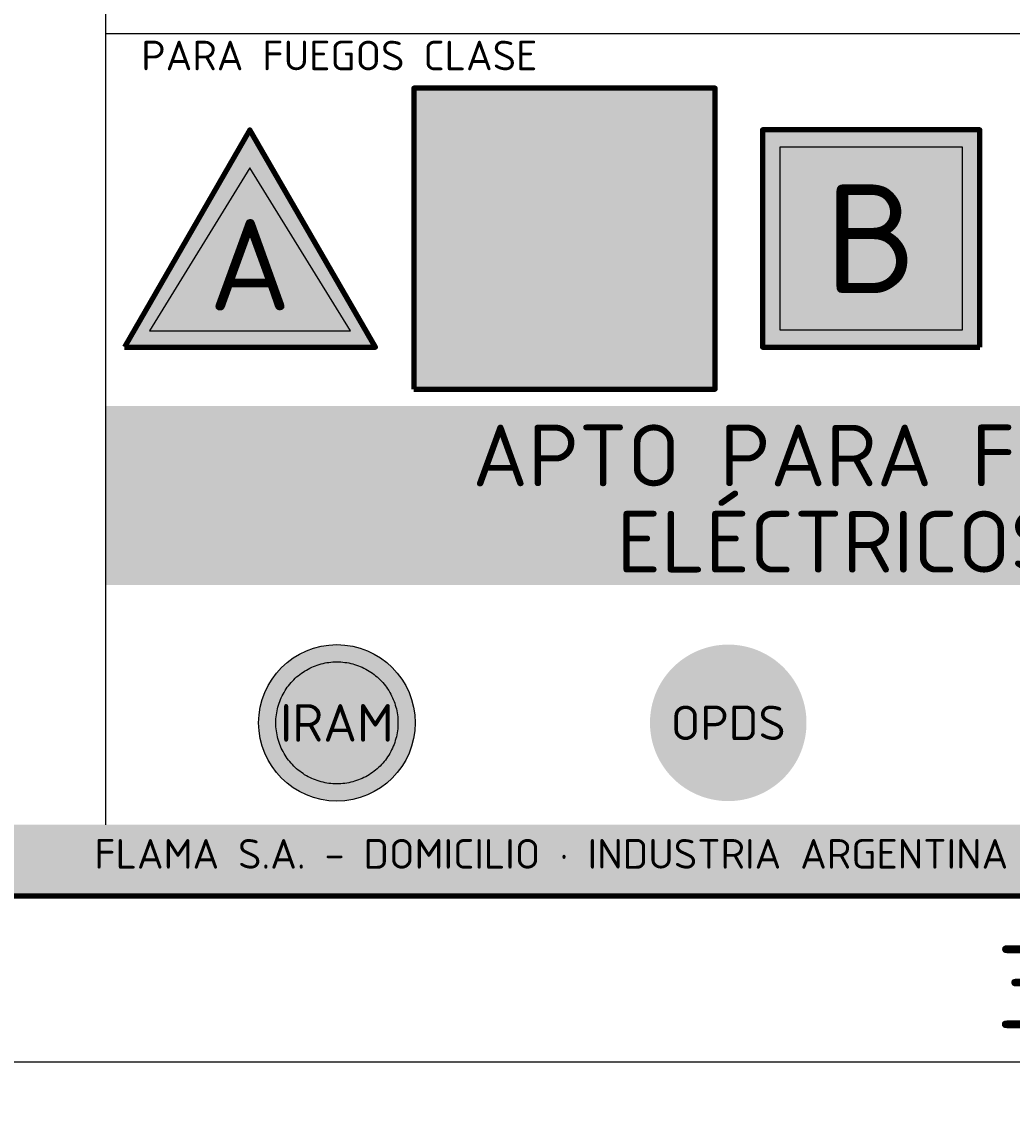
# Model space of a CAD drawing. Header units: millimetres. Extents: x 0 to 2208, y 0 to 420.
# Drawn here: x 1741.7 to 1783.47, y 233.59 to 279.47 of the extents above; entities that cross this region are included whole.
import ezdxf
from ezdxf.enums import TextEntityAlignment as Align

# ---------------------------------------------------------------- set-up
doc = ezdxf.new("R2010")
doc.units = ezdxf.units.MM
for name, color, linetype, lineweight in [('01-VISIBLE', 7, 'CONTINUOUS', 70), ('04-COTA', 3, 'CONTINUOUS', 18), ('08-FINA', 5, 'CONTINUOUS', 18), ('13-GRAFICA', 30, 'CONTINUOUS', 18)]:
    doc.layers.add(name, color=color, linetype=linetype, lineweight=lineweight)
doc.styles.add('ISO3098', font='isocpeur.ttf')
doc.dimstyles.new('FLAMA-IRAM', dxfattribs={"dimtxt": 3.5, "dimasz": 3.5, "dimexe": 2, "dimexo": 1.5, "dimgap": 1, "dimtad": 1, "dimdec": 1, "dimtxsty": 'ISO3098', "dimblk": 'IRAM_FLECHA', "dimblk1": 'IRAM_FLECHA', "dimblk2": 'IRAM_FLECHA', "dimcen": 2.5, "dimclrd": 256, "dimclre": 256, "dimclrt": 256, "dimazin": 3, "dimtfac": 1, "dimtmove": 0, "dimatfit": 3, "dimlwd": 18, "dimlwe": 18})

# ---------------------------------------------------------------- blocks, each defined once
blk = doc.blocks.new('IRAM_FLECHA')
blk.add_solid([(0, 0), (-1, 0.125), (-1, -0.125)])

msp = doc.modelspace()

# ---------------------------------------------------------------- hatches: boundary and pattern name
at = {"layer": '13-GRAFICA', "true_color": 0x005eaa}
h = msp.add_hatch(color=7, dxfattribs=at)
h.dxf.hatch_style = 1
h.paths.add_polyline_path([(1770.936, 263.971), (1770.936, 276.668), (1758.239, 276.668), (1758.239, 263.971)])
at = {"layer": '13-GRAFICA', "true_color": 0xffffff}
h = msp.add_hatch(color=7, dxfattribs=at)
h.dxf.hatch_style = 1
h.paths.add_polyline_path([(1759.887, 270.693), (1759.874, 270.696), (1759.861, 270.701), (1759.848, 270.707), (1759.836, 270.715), (1759.825, 270.723), (1759.815, 270.733), (1759.806, 270.744), (1759.798, 270.755), (1759.792, 270.767), (1759.786, 270.78), (1759.421, 271.786), (1759.416, 271.799), (1759.414, 271.813), (1759.412, 271.827), (1759.412, 271.84), (1759.414, 271.854), (1759.417, 271.868), (1759.421, 271.881), (1759.427, 271.894), (1759.884, 272.808), (1759.89, 272.82), (1759.898, 272.831), (1759.907, 272.841), (1759.916, 272.85), (1759.927, 272.859), (1759.938, 272.866), (1759.95, 272.872), (1759.963, 272.877), (1759.976, 272.88), (1759.989, 272.883), (1760.002, 272.884), (1760.015, 272.884), (1760.029, 272.882), (1760.042, 272.879), (1760.055, 272.875), (1760.067, 272.87), (1760.079, 272.863), (1760.09, 272.856), (1760.1, 272.847), (1760.109, 272.838), (1760.118, 272.827), (1760.125, 272.816), (1760.275, 272.558), (1760.559, 273.694), (1760.563, 273.707), (1760.568, 273.72), (1760.575, 273.732), (1760.582, 273.743), (1760.591, 273.753), (1760.6, 273.763), (1760.611, 273.771), (1760.622, 273.779), (1760.634, 273.785), (1760.647, 273.79), (1760.66, 273.794), (1760.673, 273.797), (1760.686, 273.798), (1760.7, 273.798), (1760.713, 273.796), (1760.727, 273.794), (1760.739, 273.79), (1760.752, 273.784), (1760.764, 273.778), (1760.775, 273.77), (1760.785, 273.762), (1760.795, 273.752), (1760.803, 273.741), (1761.188, 273.208), (1761.424, 275.413), (1761.426, 275.426), (1761.43, 275.439), (1761.435, 275.452), (1761.441, 275.464), (1761.448, 275.476), (1761.456, 275.487), (1761.466, 275.497), (1761.476, 275.506), (1761.487, 275.514), (1761.499, 275.52), (1761.511, 275.526), (1761.524, 275.53), (1761.538, 275.533), (1761.551, 275.535), (1761.565, 275.535), (1761.579, 275.534), (1761.592, 275.531), (1761.605, 275.528), (1761.618, 275.522), (1761.63, 275.516), (1761.642, 275.509), (1761.652, 275.5), (1761.662, 275.49), (1761.671, 275.48), (1761.678, 275.468), (1761.685, 275.456), (1761.69, 275.444), (1761.694, 275.43), (1762.117, 273.698), (1762.357, 274.097), (1762.365, 274.108), (1762.373, 274.119), (1762.383, 274.128), (1762.393, 274.137), (1762.404, 274.144), (1762.416, 274.151), (1762.429, 274.156), (1762.441, 274.16), (1762.455, 274.162), (1762.468, 274.164), (1762.482, 274.164), (1762.495, 274.162), (1762.508, 274.16), (1762.521, 274.156), (1762.533, 274.151), (1762.545, 274.144), (1762.556, 274.137), (1762.567, 274.128), (1762.576, 274.119), (1762.585, 274.108), (1762.592, 274.097), (1762.599, 274.085), (1762.604, 274.073), (1762.608, 274.06), (1763.065, 272.232), (1763.067, 272.22), (1763.069, 272.208), (1763.069, 272.195), (1763.068, 272.183), (1763.066, 272.171), (1762.792, 270.8), (1762.789, 270.787), (1762.784, 270.774), (1762.778, 270.762), (1762.772, 270.751), (1762.764, 270.74), (1762.754, 270.73), (1762.745, 270.721), (1762.734, 270.713), (1762.722, 270.706), (1762.71, 270.7), (1762.697, 270.696), (1762.684, 270.693), (1762.671, 270.691), (1762.658, 270.69), (1759.915, 270.69), (1759.901, 270.691)])
at = {"layer": '13-GRAFICA', "true_color": 0x009146}
h = msp.add_hatch(color=7, dxfattribs=at)
h.dxf.hatch_style = 1
h.paths.add_polyline_path([(1746.026, 265.734), (1756.614, 265.734), (1751.32, 274.904)])
at = {"layer": '13-GRAFICA', "true_color": 0xc81e2d}
h = msp.add_hatch(color=7, dxfattribs=at)
h.dxf.hatch_style = 1
h.paths.add_polyline_path([(1782.106, 265.734), (1782.106, 274.904), (1772.936, 274.904), (1772.936, 265.734)])
at = {"layer": '13-GRAFICA', "true_color": 0xffffff}
h = msp.add_hatch(color=7, dxfattribs=at)
h.dxf.hatch_style = 1
h.paths.add_polyline_path([(1767.096, 270.855), (1767.476, 274.406), (1767.479, 274.427), (1767.485, 274.449), (1767.493, 274.469), (1767.502, 274.489), (1767.514, 274.508), (1767.528, 274.525), (1767.543, 274.541), (1767.559, 274.556), (1767.577, 274.569), (1767.596, 274.58), (1767.617, 274.588), (1767.638, 274.595), (1767.659, 274.6), (1767.666, 274.601), (1767.666, 266.797), (1766.842, 266.797), (1766.842, 271.206)])
h = msp.add_hatch(color=7, dxfattribs=at)
h.dxf.hatch_style = 1
h.paths.add_polyline_path([(1767.681, 274.603), (1767.703, 274.603), (1767.725, 274.601), (1767.747, 274.597), (1767.768, 274.591), (1767.788, 274.583), (1767.808, 274.572), (1767.826, 274.56), (1767.843, 274.546), (1767.859, 274.531), (1767.873, 274.514), (1767.885, 274.496), (1767.896, 274.476), (1767.904, 274.456), (1767.91, 274.435), (1768.593, 271.643), (1768.979, 272.287), (1768.991, 272.305), (1769.005, 272.321), (1769.02, 272.337), (1769.037, 272.35), (1769.055, 272.362), (1769.074, 272.373), (1769.094, 272.381), (1769.115, 272.387), (1769.136, 272.391), (1769.158, 272.394), (1769.179, 272.394), (1769.201, 272.391), (1769.222, 272.387), (1769.243, 272.381), (1769.263, 272.373), (1769.282, 272.362), (1769.3, 272.35), (1769.317, 272.337), (1769.332, 272.321), (1769.346, 272.304), (1769.358, 272.286), (1769.368, 272.267), (1769.377, 272.247), (1769.383, 272.226), (1770.119, 269.281), (1770.123, 269.262), (1770.125, 269.242), (1770.126, 269.223), (1770.125, 269.203), (1770.122, 269.184), (1769.719, 267.171), (1769.947, 266.47), (1768.897, 266.129), (1769.947, 265.788), (1769.633, 264.822), (1767.666, 265.461), (1767.666, 266.797), (1767.666, 274.601)])
h = msp.add_hatch(color=7, dxfattribs=at)
h.dxf.hatch_style = 1
h.paths.add_polyline_path([(1764.875, 264.822), (1764.561, 265.788), (1765.61, 266.129), (1764.561, 266.47), (1764.772, 267.12), (1764.248, 268.563), (1764.241, 268.584), (1764.237, 268.606), (1764.235, 268.628), (1764.235, 268.651), (1764.237, 268.673), (1764.242, 268.695), (1764.249, 268.716), (1764.258, 268.737), (1764.994, 270.21), (1765.005, 270.229), (1765.017, 270.246), (1765.031, 270.263), (1765.047, 270.278), (1765.064, 270.291), (1765.082, 270.303), (1765.101, 270.312), (1765.121, 270.32), (1765.142, 270.326), (1765.163, 270.33), (1765.185, 270.332), (1765.206, 270.331), (1765.228, 270.329), (1765.249, 270.324), (1765.269, 270.318), (1765.289, 270.309), (1765.308, 270.299), (1765.326, 270.287), (1765.342, 270.273), (1765.357, 270.257), (1765.371, 270.24), (1765.383, 270.222), (1765.625, 269.807), (1766.082, 271.637), (1766.089, 271.658), (1766.097, 271.678), (1766.107, 271.698), (1766.119, 271.716), (1766.133, 271.733), (1766.149, 271.748), (1766.166, 271.762), (1766.184, 271.774), (1766.203, 271.784), (1766.223, 271.792), (1766.244, 271.798), (1766.265, 271.802), (1766.287, 271.804), (1766.309, 271.804), (1766.331, 271.802), (1766.352, 271.798), (1766.373, 271.791), (1766.393, 271.783), (1766.412, 271.772), (1766.43, 271.76), (1766.447, 271.746), (1766.462, 271.73), (1766.476, 271.713), (1766.842, 271.206), (1766.842, 266.797), (1766.842, 265.461)])
h = msp.add_hatch(color=7, dxfattribs=at)
h.dxf.hatch_style = 1
h.paths.add_polyline_path([(1763.699, 270.573), (1763.064, 265.748), (1759.509, 265.748), (1758.874, 270.573)])
h = msp.add_hatch(color=7, dxfattribs=at)
h.dxf.hatch_style = 1
h.paths.add_polyline_path([(1766.842, 265.461), (1766.842, 266.797), (1767.254, 266.663), (1767.666, 266.797), (1767.666, 265.461), (1767.254, 265.595)])
at = {"layer": '13-GRAFICA', "true_color": 0x005eaa}
h = msp.add_hatch(color=7, dxfattribs=at)
h.dxf.hatch_style = 1
h.paths.add_polyline_path([(1830.765, 255.711), (1830.765, 263.251), (1745.235, 263.251), (1745.235, 255.711)])
h = msp.add_hatch(color=7, dxfattribs=at)
h.dxf.hatch_style = 1
h.paths.add_polyline_path([(1758.289, 249.89), (1758.287, 249.781), (1758.282, 249.674), (1758.273, 249.566), (1758.261, 249.459), (1758.245, 249.352), (1758.226, 249.245), (1758.203, 249.14), (1758.177, 249.035), (1758.147, 248.931), (1758.114, 248.828), (1758.078, 248.727), (1758.038, 248.626), (1757.995, 248.527), (1757.949, 248.429), (1757.899, 248.333), (1757.847, 248.239), (1757.791, 248.146), (1757.733, 248.055), (1757.671, 247.967), (1757.607, 247.88), (1757.54, 247.795), (1757.47, 247.713), (1757.397, 247.633), (1757.322, 247.555), (1757.245, 247.48), (1757.165, 247.408), (1757.082, 247.338), (1756.998, 247.27), (1756.911, 247.206), (1756.822, 247.145), (1756.731, 247.086), (1756.639, 247.031), (1756.544, 246.978), (1756.448, 246.929), (1756.35, 246.883), (1756.251, 246.84), (1756.151, 246.8), (1756.049, 246.763), (1755.946, 246.73), (1755.842, 246.701), (1755.738, 246.675), (1755.632, 246.652), (1755.526, 246.632), (1755.419, 246.617), (1755.312, 246.604), (1755.204, 246.595), (1755.096, 246.59), (1754.988, 246.588), (1754.88, 246.59), (1754.772, 246.595), (1754.664, 246.604), (1754.557, 246.617), (1754.45, 246.632), (1754.344, 246.652), (1754.238, 246.675), (1754.134, 246.701), (1754.03, 246.73), (1753.927, 246.763), (1753.825, 246.8), (1753.725, 246.84), (1753.626, 246.883), (1753.528, 246.929), (1753.432, 246.978), (1753.337, 247.031), (1753.245, 247.086), (1753.154, 247.145), (1753.065, 247.206), (1752.978, 247.27), (1752.894, 247.338), (1752.811, 247.408), (1752.731, 247.48), (1752.654, 247.555), (1752.579, 247.633), (1752.506, 247.713), (1752.436, 247.795), (1752.369, 247.88), (1752.305, 247.967), (1752.243, 248.055), (1752.185, 248.146), (1752.129, 248.239), (1752.077, 248.333), (1752.027, 248.429), (1751.981, 248.527), (1751.938, 248.626), (1751.898, 248.727), (1751.862, 248.828), (1751.829, 248.931), (1751.799, 249.035), (1751.773, 249.14), (1751.75, 249.245), (1751.731, 249.352), (1751.715, 249.459), (1751.703, 249.566), (1751.694, 249.674), (1751.689, 249.781), (1751.687, 249.89), (1751.689, 249.998), (1751.694, 250.105), (1751.703, 250.213), (1751.715, 250.32), (1751.731, 250.427), (1751.75, 250.534), (1751.773, 250.639), (1751.799, 250.744), (1751.829, 250.848), (1751.862, 250.951), (1751.898, 251.052), (1751.938, 251.153), (1751.981, 251.252), (1752.027, 251.35), (1752.077, 251.446), (1752.129, 251.54), (1752.185, 251.633), (1752.243, 251.724), (1752.305, 251.812), (1752.369, 251.899), (1752.436, 251.984), (1752.506, 252.066), (1752.579, 252.146), (1752.654, 252.224), (1752.731, 252.299), (1752.811, 252.371), (1752.894, 252.441), (1752.978, 252.509), (1753.065, 252.573), (1753.154, 252.634), (1753.245, 252.693), (1753.337, 252.748), (1753.432, 252.801), (1753.528, 252.85), (1753.626, 252.896), (1753.725, 252.939), (1753.825, 252.979), (1753.927, 253.016), (1754.03, 253.049), (1754.134, 253.078), (1754.238, 253.104), (1754.344, 253.127), (1754.45, 253.147), (1754.557, 253.162), (1754.664, 253.175), (1754.772, 253.184), (1754.88, 253.189), (1754.988, 253.191), (1755.096, 253.189), (1755.204, 253.184), (1755.312, 253.175), (1755.419, 253.162), (1755.526, 253.147), (1755.632, 253.127), (1755.738, 253.104), (1755.842, 253.078), (1755.946, 253.049), (1756.049, 253.016), (1756.151, 252.979), (1756.251, 252.939), (1756.35, 252.896), (1756.448, 252.85), (1756.544, 252.801), (1756.639, 252.748), (1756.731, 252.693), (1756.822, 252.634), (1756.911, 252.573), (1756.998, 252.509), (1757.082, 252.441), (1757.165, 252.371), (1757.245, 252.299), (1757.322, 252.224), (1757.397, 252.146), (1757.47, 252.066), (1757.54, 251.984), (1757.607, 251.899), (1757.671, 251.812), (1757.733, 251.724), (1757.791, 251.633), (1757.847, 251.54), (1757.899, 251.446), (1757.949, 251.35), (1757.995, 251.252), (1758.038, 251.153), (1758.078, 251.052), (1758.114, 250.951), (1758.147, 250.848), (1758.177, 250.744), (1758.203, 250.639), (1758.226, 250.534), (1758.245, 250.427), (1758.261, 250.32), (1758.273, 250.213), (1758.282, 250.105), (1758.287, 249.998)])
at = {"layer": '13-GRAFICA', "true_color": 0x009146}
h = msp.add_hatch(color=7, dxfattribs=at)
h.dxf.hatch_style = 1
h.paths.add_polyline_path([(1774.795, 249.89), (1774.793, 249.781), (1774.788, 249.674), (1774.779, 249.566), (1774.767, 249.459), (1774.751, 249.352), (1774.732, 249.245), (1774.709, 249.14), (1774.683, 249.035), (1774.653, 248.931), (1774.62, 248.828), (1774.584, 248.727), (1774.544, 248.626), (1774.501, 248.527), (1774.455, 248.429), (1774.405, 248.333), (1774.353, 248.239), (1774.297, 248.146), (1774.239, 248.055), (1774.177, 247.967), (1774.113, 247.88), (1774.046, 247.795), (1773.976, 247.713), (1773.903, 247.633), (1773.828, 247.555), (1773.751, 247.48), (1773.671, 247.408), (1773.588, 247.338), (1773.504, 247.27), (1773.417, 247.206), (1773.328, 247.145), (1773.237, 247.086), (1773.145, 247.031), (1773.05, 246.978), (1772.954, 246.929), (1772.856, 246.883), (1772.757, 246.84), (1772.657, 246.8), (1772.555, 246.763), (1772.452, 246.73), (1772.348, 246.701), (1772.244, 246.675), (1772.138, 246.652), (1772.032, 246.632), (1771.925, 246.617), (1771.818, 246.604), (1771.71, 246.595), (1771.602, 246.59), (1771.494, 246.588), (1771.386, 246.59), (1771.278, 246.595), (1771.17, 246.604), (1771.063, 246.617), (1770.956, 246.632), (1770.85, 246.652), (1770.744, 246.675), (1770.64, 246.701), (1770.536, 246.73), (1770.433, 246.763), (1770.331, 246.8), (1770.231, 246.84), (1770.132, 246.883), (1770.034, 246.929), (1769.938, 246.978), (1769.843, 247.031), (1769.751, 247.086), (1769.66, 247.145), (1769.571, 247.206), (1769.484, 247.27), (1769.4, 247.338), (1769.317, 247.408), (1769.237, 247.48), (1769.16, 247.555), (1769.085, 247.633), (1769.012, 247.713), (1768.942, 247.795), (1768.875, 247.88), (1768.811, 247.967), (1768.749, 248.055), (1768.691, 248.146), (1768.635, 248.239), (1768.583, 248.333), (1768.533, 248.429), (1768.487, 248.527), (1768.444, 248.626), (1768.404, 248.727), (1768.368, 248.828), (1768.335, 248.931), (1768.305, 249.035), (1768.279, 249.14), (1768.256, 249.245), (1768.237, 249.352), (1768.221, 249.459), (1768.209, 249.566), (1768.2, 249.674), (1768.195, 249.781), (1768.193, 249.89), (1768.195, 249.998), (1768.2, 250.105), (1768.209, 250.213), (1768.221, 250.32), (1768.237, 250.427), (1768.256, 250.534), (1768.279, 250.639), (1768.305, 250.744), (1768.335, 250.848), (1768.368, 250.951), (1768.404, 251.052), (1768.444, 251.153), (1768.487, 251.252), (1768.533, 251.35), (1768.583, 251.446), (1768.635, 251.54), (1768.691, 251.633), (1768.749, 251.724), (1768.811, 251.812), (1768.875, 251.899), (1768.942, 251.984), (1769.012, 252.066), (1769.085, 252.146), (1769.16, 252.224), (1769.237, 252.299), (1769.317, 252.371), (1769.4, 252.441), (1769.484, 252.509), (1769.571, 252.573), (1769.66, 252.634), (1769.751, 252.693), (1769.843, 252.748), (1769.938, 252.801), (1770.034, 252.85), (1770.132, 252.896), (1770.231, 252.939), (1770.331, 252.979), (1770.433, 253.016), (1770.536, 253.049), (1770.64, 253.078), (1770.744, 253.104), (1770.85, 253.127), (1770.956, 253.147), (1771.063, 253.162), (1771.17, 253.175), (1771.278, 253.184), (1771.386, 253.189), (1771.494, 253.191), (1771.602, 253.189), (1771.71, 253.184), (1771.818, 253.175), (1771.925, 253.162), (1772.032, 253.147), (1772.138, 253.127), (1772.244, 253.104), (1772.348, 253.078), (1772.452, 253.049), (1772.555, 253.016), (1772.657, 252.979), (1772.757, 252.939), (1772.856, 252.896), (1772.954, 252.85), (1773.05, 252.801), (1773.145, 252.748), (1773.237, 252.693), (1773.328, 252.634), (1773.417, 252.573), (1773.504, 252.509), (1773.588, 252.441), (1773.671, 252.371), (1773.751, 252.299), (1773.828, 252.224), (1773.903, 252.146), (1773.976, 252.066), (1774.046, 251.984), (1774.113, 251.899), (1774.177, 251.812), (1774.239, 251.724), (1774.297, 251.633), (1774.353, 251.54), (1774.405, 251.446), (1774.455, 251.35), (1774.501, 251.252), (1774.544, 251.153), (1774.584, 251.052), (1774.62, 250.951), (1774.653, 250.848), (1774.683, 250.744), (1774.709, 250.639), (1774.732, 250.534), (1774.751, 250.427), (1774.767, 250.32), (1774.779, 250.213), (1774.788, 250.105), (1774.793, 249.998)])
at = {"layer": '13-GRAFICA', "true_color": 0xc81e2d}
h = msp.add_hatch(color=7, dxfattribs=at)
h.dxf.hatch_style = 1
h.paths.add_polyline_path([(1873.53, 242.588), (1873.53, 245.588), (1702.47, 245.588), (1702.47, 242.588)])

# ---------------------------------------------------------------- linework, layer by layer
at = {"layer": '01-VISIBLE'}
for points in [[(1702.47, 242.588), (1873.53, 242.588), (1873.53, 354.412), (1702.47, 354.412)], [(1758.239, 263.971), (1770.936, 263.971), (1770.936, 276.668), (1758.239, 276.668)], [(1746.026, 265.734), (1756.614, 265.734), (1751.32, 274.904)], [(1782.106, 265.734), (1782.106, 274.904), (1772.936, 274.904), (1772.936, 265.734)]]:
    msp.add_lwpolyline(points, close=True, dxfattribs=at)
at = {"layer": '08-FINA'}
for p, q in [((1745.235, 245.588), (1745.235, 354.412)), ((1745.235, 278.968), (1830.765, 278.968))]:
    msp.add_line(p, q, dxfattribs=at)
msp.add_circle((1754.988, 249.89), 3.301, dxfattribs=at)
at = {"layer": '13-GRAFICA', "true_color": 0xffffff}
for points in [[(1781.372, 266.468), (1781.372, 274.171), (1773.67, 274.171), (1773.67, 266.468)], [(1747.085, 266.422), (1755.555, 266.422), (1751.32, 273.299)], [(1757.563, 249.89), (1757.562, 249.805), (1757.557, 249.721), (1757.551, 249.637), (1757.541, 249.553), (1757.529, 249.47), (1757.514, 249.387), (1757.496, 249.305), (1757.475, 249.223), (1757.452, 249.142), (1757.426, 249.062), (1757.398, 248.982), (1757.367, 248.904), (1757.333, 248.827), (1757.297, 248.751), (1757.259, 248.676), (1757.218, 248.602), (1757.175, 248.53), (1757.129, 248.459), (1757.081, 248.39), (1757.031, 248.322), (1756.979, 248.256), (1756.924, 248.192), (1756.867, 248.129), (1756.809, 248.069), (1756.748, 248.01), (1756.686, 247.954), (1756.622, 247.899), (1756.556, 247.847), (1756.488, 247.796), (1756.419, 247.749), (1756.348, 247.703), (1756.276, 247.66), (1756.202, 247.619), (1756.127, 247.58), (1756.051, 247.544), (1755.973, 247.511), (1755.895, 247.48), (1755.816, 247.451), (1755.736, 247.425), (1755.654, 247.402), (1755.573, 247.382), (1755.49, 247.364), (1755.408, 247.349), (1755.324, 247.337), (1755.24, 247.327), (1755.156, 247.32), (1755.072, 247.316), (1754.988, 247.315), (1754.904, 247.316), (1754.82, 247.32), (1754.736, 247.327), (1754.652, 247.337), (1754.569, 247.349), (1754.486, 247.364), (1754.403, 247.382), (1754.322, 247.402), (1754.241, 247.425), (1754.16, 247.451), (1754.081, 247.48), (1754.003, 247.511), (1753.925, 247.544), (1753.849, 247.58), (1753.774, 247.619), (1753.701, 247.66), (1753.628, 247.703), (1753.558, 247.749), (1753.488, 247.796), (1753.421, 247.847), (1753.355, 247.899), (1753.29, 247.954), (1753.228, 248.01), (1753.167, 248.069), (1753.109, 248.129), (1753.052, 248.192), (1752.998, 248.256), (1752.945, 248.322), (1752.895, 248.39), (1752.847, 248.459), (1752.801, 248.53), (1752.758, 248.602), (1752.717, 248.676), (1752.679, 248.751), (1752.643, 248.827), (1752.609, 248.904), (1752.578, 248.982), (1752.55, 249.062), (1752.524, 249.142), (1752.501, 249.223), (1752.48, 249.305), (1752.463, 249.387), (1752.448, 249.47), (1752.435, 249.553), (1752.426, 249.637), (1752.419, 249.721), (1752.415, 249.805), (1752.413, 249.89), (1752.415, 249.974), (1752.419, 250.058), (1752.426, 250.142), (1752.435, 250.226), (1752.448, 250.309), (1752.463, 250.392), (1752.48, 250.474), (1752.501, 250.556), (1752.524, 250.637), (1752.55, 250.717), (1752.578, 250.797), (1752.609, 250.875), (1752.643, 250.952), (1752.679, 251.028), (1752.717, 251.103), (1752.758, 251.177), (1752.801, 251.249), (1752.847, 251.32), (1752.895, 251.389), (1752.945, 251.457), (1752.998, 251.523), (1753.052, 251.587), (1753.109, 251.65), (1753.167, 251.71), (1753.228, 251.769), (1753.29, 251.825), (1753.355, 251.88), (1753.421, 251.932), (1753.488, 251.983), (1753.558, 252.03), (1753.628, 252.076), (1753.701, 252.119), (1753.774, 252.16), (1753.849, 252.199), (1753.925, 252.235), (1754.003, 252.268), (1754.081, 252.299), (1754.16, 252.328), (1754.241, 252.354), (1754.322, 252.377), (1754.403, 252.397), (1754.486, 252.415), (1754.569, 252.43), (1754.652, 252.442), (1754.736, 252.452), (1754.82, 252.459), (1754.904, 252.463), (1754.988, 252.464), (1755.072, 252.463), (1755.156, 252.459), (1755.24, 252.452), (1755.324, 252.442), (1755.408, 252.43), (1755.49, 252.415), (1755.573, 252.397), (1755.654, 252.377), (1755.736, 252.354), (1755.816, 252.328), (1755.895, 252.299), (1755.973, 252.268), (1756.051, 252.235), (1756.127, 252.199), (1756.202, 252.16), (1756.276, 252.119), (1756.348, 252.076), (1756.419, 252.03), (1756.488, 251.983), (1756.556, 251.932), (1756.622, 251.88), (1756.686, 251.825), (1756.748, 251.769), (1756.809, 251.71), (1756.867, 251.65), (1756.924, 251.587), (1756.979, 251.523), (1757.031, 251.457), (1757.081, 251.389), (1757.129, 251.32), (1757.175, 251.249), (1757.218, 251.177), (1757.259, 251.103), (1757.297, 251.028), (1757.333, 250.952), (1757.367, 250.875), (1757.398, 250.797), (1757.426, 250.717), (1757.452, 250.637), (1757.475, 250.556), (1757.496, 250.474), (1757.514, 250.392), (1757.529, 250.309), (1757.541, 250.226), (1757.551, 250.142), (1757.557, 250.058), (1757.562, 249.974)]]:
    msp.add_lwpolyline(points, close=True, dxfattribs=at)

# ---------------------------------------------------------------- texts
at = {"layer": '13-GRAFICA', "true_color": 0x191919, "style": 'ISO3098'}
msp.add_text('PARA FUEGOS CLASE', height=1.25, dxfattribs=at).set_placement((1746.735, 278.668), align=Align.TOP_LEFT)
at = {"layer": '13-GRAFICA', "true_color": 0xffffff, "style": 'ISO3098'}
for s, height, p in [('B', 4.585, (1777.521, 270.319)), ('A', 3.851, (1751.32, 269.219)), ('IRAM', 1.5846, (1754.988, 249.89)), ('OPDS', 1.4525, (1771.494, 249.89))]:
    msp.add_text(s, height=height, dxfattribs=at).set_placement(p, align=Align.MIDDLE_CENTER)
for s, height, p in [('APTO PARA FUEGOS EN EQUIPOS', 2.6, (1788, 262.471)), ('ELÉCTRICOS ENERGIZADOS', 2.6, (1788, 258.831)), ('FLAMA S.A. - DOMICILIO · INDUSTRIA ARGENTINA · HABILIT. ORD. 40.473 (CABA) N° ___ · O.P.D.S. REG. N° ___', 1.25, (1788, 244.988))]:
    msp.add_text(s, height=height, dxfattribs=at).set_placement(p, align=Align.TOP_CENTER)

# ---------------------------------------------------------------- dimensions: what is measured, and where the dimension line sits
at = {"layer": '04-COTA'}
msp.add_linear_dim(base=(1702.47, 235.588), p1=(1702.47, 242.588), p2=(1873.53, 242.588), dimstyle='FLAMA-IRAM', override={"dimlfac": 2}, dxfattribs=at).render()

doc.saveas('drawing.dxf')
